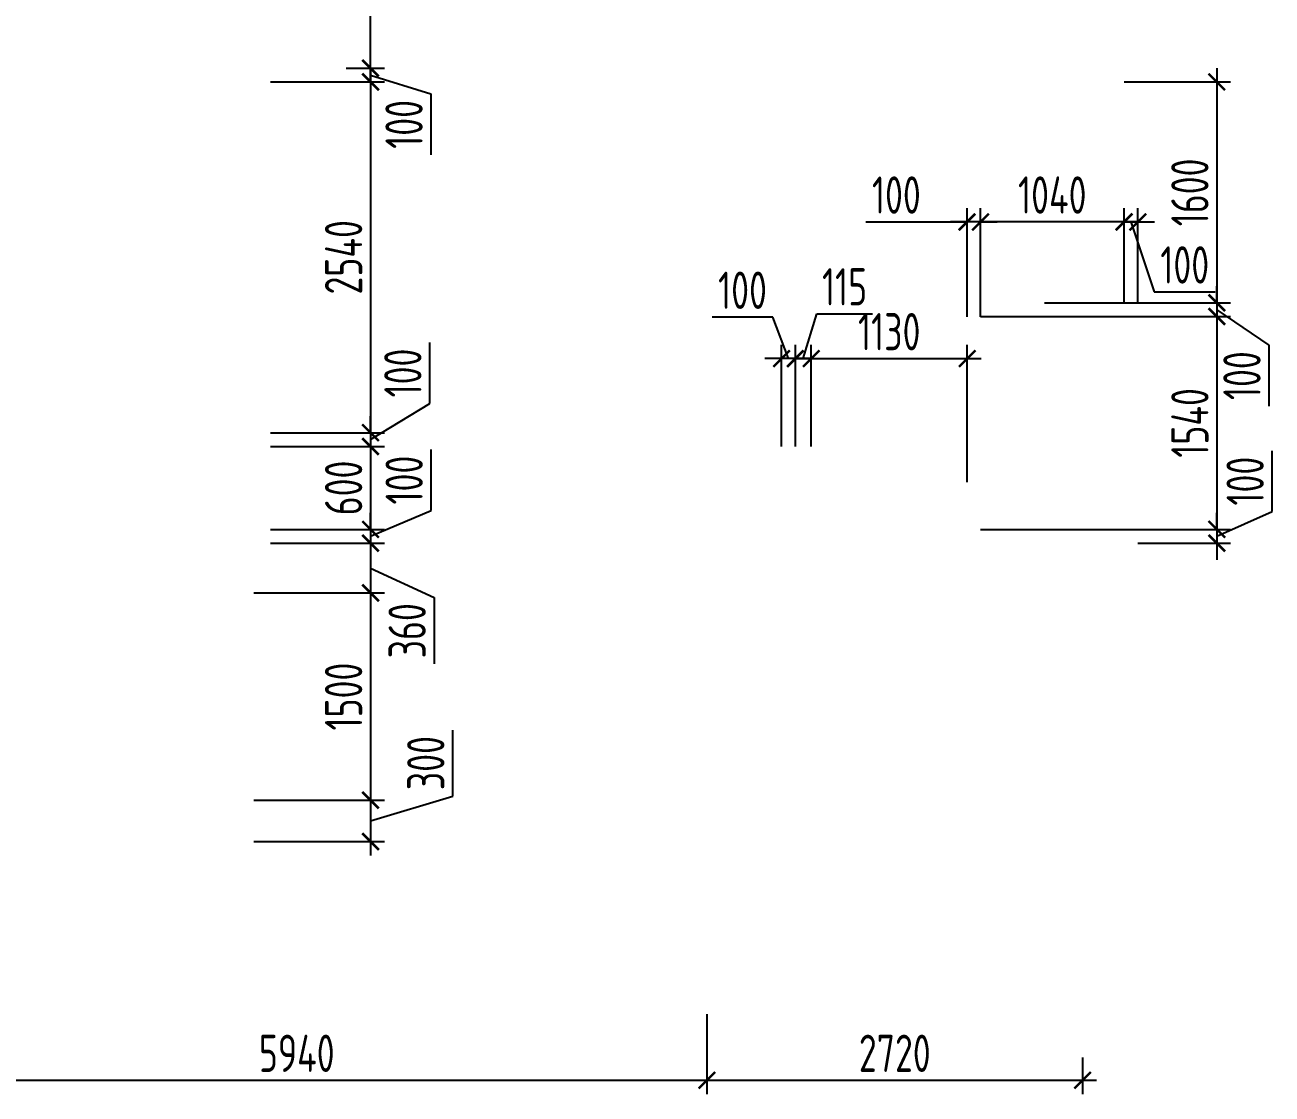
# Model space of a CAD drawing. Header units: millimetres. Extents: x -350007 to 535970, y -888 to 198380.
# Drawn here: x 61784 to 70814, y 104973 to 112713 of the extents above; entities that cross this region are included whole.
import ezdxf

# ---------------------------------------------------------------- set-up
doc = ezdxf.new("R2010")
doc.units = ezdxf.units.MM
doc.layers.add('АР_Размеры нов.', color=15, linetype='Continuous', lineweight=0)
doc.styles.add('ISOCPEUR', font='isocpeur.ttf', dxfattribs={"width": 0.7})
doc.dimstyles.new('R_100', dxfattribs={"dimtxt": 270, "dimasz": 120, "dimexe": 100, "dimexo": 0, "dimgap": 60, "dimtad": 1, "dimdec": 0, "dimrnd": 5, "dimzin": 0, "dimdsep": 46, "dimtxsty": 'ISOCPEUR', "dimblk": 'ARCHTICK', "dimcen": 0, "dimdle": 100, "dimclrd": 256, "dimclre": 256, "dimclrt": 256, "dimadec": 0, "dimazin": 0, "dimtfac": 2, "dimtdec": 0, "dimtofl": 0, "dimtmove": 1, "dimatfit": 3, "dimfxl": 1, "dimtvp": 3, "dimtolj": 1, "dimtzin": 0, "dimarcsym": 0})

# ---------------------------------------------------------------- blocks, each defined once
blk = doc.blocks.new('_ArchTick')
at = {"color": 0, "linetype": 'ByBlock', "const_width": 0.15}
blk.add_lwpolyline([(-0.5, -0.5), (0.5, 0.5)], dxfattribs=at)
blk = doc.blocks.new('*D2713')
at = {"layer": 'АР_Размеры нов.', "lineweight": -2, "ltscale": 100, "transparency": 16777216}
for p, q in [((64286.6, 108700.7), (64286.6, 107000.7)), ((63442.4, 108600.7), (64386.6, 108600.7)), ((63442.4, 107100.7), (64386.6, 107100.7))]:
    blk.add_line(p, q, dxfattribs=at)
at = {"layer": 'АР_Размеры нов.', "lineweight": -2, "ltscale": 100, "transparency": 16777216, "xscale": 120, "yscale": 120, "zscale": 120}
for p, rotation in [((64286.6, 108600.7), 90), ((64286.6, 107100.7), 270)]:
    blk.add_blockref('_ArchTick', p, dxfattribs=dict(at, rotation=rotation))
at = {"layer": 'АР_Размеры нов.', "ltscale": 100, "transparency": 16777216, "insert": (64091.6, 107850.7), "char_height": 270, "attachment_point": 5, "rotation": 90, "style": 'ISOCPEUR'}
blk.add_mtext('\\A1;1500', dxfattribs=at)
blk = doc.blocks.new('*D2714')
at = {"layer": 'АР_Размеры нов.', "lineweight": -2, "ltscale": 100, "transparency": 16777216}
for p, q in [((67477.2, 109740), (67477.2, 110397.5)), ((68607.2, 109403.1), (68607.2, 110397.5)), ((67377.2, 110297.5), (68707.2, 110297.5))]:
    blk.add_line(p, q, dxfattribs=at)
at = {"layer": 'АР_Размеры нов.', "lineweight": -2, "ltscale": 100, "transparency": 16777216, "xscale": 120, "yscale": 120, "zscale": 120, "rotation": 180}
blk.add_blockref('_ArchTick', (67477.2, 110297.5), dxfattribs=at)
at = {"layer": 'АР_Размеры нов.', "lineweight": -2, "ltscale": 100, "transparency": 16777216, "xscale": 120, "yscale": 120, "zscale": 120}
blk.add_blockref('_ArchTick', (68607.2, 110297.5), dxfattribs=at)
at = {"layer": 'АР_Размеры нов.', "ltscale": 100, "transparency": 16777216, "insert": (68042.2, 110492.5), "char_height": 270, "attachment_point": 5, "style": 'ISOCPEUR'}
blk.add_mtext('\\A1;1130', dxfattribs=at)
blk = doc.blocks.new('*D2403')
at = {"layer": 'АР_Размеры нов.', "lineweight": -2, "ltscale": 500, "transparency": 16777216}
for p, q in [((64881.6, 107129.2), (64881.6, 107608.3)), ((64286.6, 107200.7), (64286.6, 106700.7)), ((63442.4, 107100.7), (64386.6, 107100.7)), ((64286.6, 106950.7), (64881.6, 107129.2)), ((63442.4, 106800.7), (64386.6, 106800.7))]:
    blk.add_line(p, q, dxfattribs=at)
at = {"layer": 'АР_Размеры нов.', "lineweight": -2, "ltscale": 500, "transparency": 16777216, "xscale": 120, "yscale": 120, "zscale": 120}
for p, rotation in [((64286.6, 107100.7), 90), ((64286.6, 106800.7), 270)]:
    blk.add_blockref('_ArchTick', p, dxfattribs=dict(at, rotation=rotation))
at = {"layer": 'АР_Размеры нов.', "lineweight": 13, "ltscale": 500, "transparency": 16777216, "insert": (64686.6, 107368.7), "char_height": 270, "attachment_point": 5, "rotation": 90, "style": 'ISOCPEUR'}
blk.add_mtext('\\A1;300', dxfattribs=at)
blk = doc.blocks.new('*D2404')
at = {"layer": 'АР_Размеры нов.', "lineweight": -2, "ltscale": 500, "transparency": 16777216}
for p, q in [((68702.9, 110601.1), (68702.9, 111386.9)), ((69742.4, 110701.1), (69742.4, 111386.9)), ((69842.4, 111286.9), (68602.9, 111286.9))]:
    blk.add_line(p, q, dxfattribs=at)
at = {"layer": 'АР_Размеры нов.', "lineweight": -2, "ltscale": 500, "transparency": 16777216, "xscale": 120, "yscale": 120, "zscale": 120, "rotation": 180}
blk.add_blockref('_ArchTick', (68702.9, 111286.9), dxfattribs=at)
at = {"layer": 'АР_Размеры нов.', "lineweight": -2, "ltscale": 500, "transparency": 16777216, "xscale": 120, "yscale": 120, "zscale": 120}
blk.add_blockref('_ArchTick', (69742.4, 111286.9), dxfattribs=at)
at = {"layer": 'АР_Размеры нов.', "lineweight": 13, "ltscale": 500, "transparency": 16777216, "insert": (69222.7, 111481.9), "char_height": 270, "attachment_point": 5, "style": 'ISOCPEUR'}
blk.add_mtext('\\A1;1040', dxfattribs=at)
blk = doc.blocks.new('*D2405')
at = {"layer": 'АР_Размеры нов.', "lineweight": -2, "ltscale": 500, "transparency": 16777216}
for p, q in [((69742.4, 110701.1), (69742.4, 111386.9)), ((69842.4, 110700.9), (69842.4, 111386.9)), ((69742.4, 111286.9), (69622.4, 111286.9)), ((69742.4, 111286.9), (69842.4, 111286.9)), ((69792.4, 111286.9), (69961.2, 110780.8)), ((69842.4, 111286.9), (69962.4, 111286.9)), ((69961.2, 110780.8), (70402.5, 110780.8))]:
    blk.add_line(p, q, dxfattribs=at)
at = {"layer": 'АР_Размеры нов.', "lineweight": -2, "ltscale": 500, "transparency": 16777216, "xscale": 120, "yscale": 120, "zscale": 120}
blk.add_blockref('_ArchTick', (69742.4, 111286.9), dxfattribs=at)
at = {"layer": 'АР_Размеры нов.', "lineweight": -2, "ltscale": 500, "transparency": 16777216, "xscale": 120, "yscale": 120, "zscale": 120, "rotation": 180}
blk.add_blockref('_ArchTick', (69842.4, 111286.9), dxfattribs=at)
at = {"layer": 'АР_Размеры нов.', "lineweight": 13, "ltscale": 500, "transparency": 16777216, "insert": (70181.8, 110975.8), "char_height": 270, "attachment_point": 5, "style": 'ISOCPEUR'}
blk.add_mtext('\\A1;100', dxfattribs=at)
blk = doc.blocks.new('*D2406')
at = {"layer": 'АР_Размеры нов.', "lineweight": -2, "ltscale": 500, "transparency": 16777216}
for p, q in [((68605.3, 110600.9), (68605.3, 111386.9)), ((68702.9, 110601.1), (68702.9, 111386.9)), ((67873.2, 111286.9), (68605.3, 111286.9)), ((68605.3, 111286.9), (68485.3, 111286.9)), ((68702.9, 111286.9), (68605.3, 111286.9)), ((68702.9, 111286.9), (68822.9, 111286.9))]:
    blk.add_line(p, q, dxfattribs=at)
at = {"layer": 'АР_Размеры нов.', "lineweight": -2, "ltscale": 500, "transparency": 16777216, "xscale": 120, "yscale": 120, "zscale": 120}
blk.add_blockref('_ArchTick', (68605.3, 111286.9), dxfattribs=at)
at = {"layer": 'АР_Размеры нов.', "lineweight": -2, "ltscale": 500, "transparency": 16777216, "xscale": 120, "yscale": 120, "zscale": 120, "rotation": 180}
blk.add_blockref('_ArchTick', (68702.9, 111286.9), dxfattribs=at)
at = {"layer": 'АР_Размеры нов.', "lineweight": 13, "ltscale": 500, "transparency": 16777216, "insert": (68093.9, 111481.9), "char_height": 270, "attachment_point": 5, "style": 'ISOCPEUR'}
blk.add_mtext('\\A1;100', dxfattribs=at)
blk = doc.blocks.new('*D2410')
at = {"layer": 'АР_Размеры нов.', "lineweight": -2, "ltscale": 500, "transparency": 16777216}
for p, q in [((70414, 112400.7), (70414, 110601.1)), ((69742.4, 112300.7), (70514, 112300.7)), ((69742.4, 110701.1), (70514, 110701.1))]:
    blk.add_line(p, q, dxfattribs=at)
at = {"layer": 'АР_Размеры нов.', "lineweight": -2, "ltscale": 500, "transparency": 16777216, "xscale": 120, "yscale": 120, "zscale": 120}
for p, rotation in [((70414, 112300.7), 90), ((70414, 110701.1), 270)]:
    blk.add_blockref('_ArchTick', p, dxfattribs=dict(at, rotation=rotation))
at = {"layer": 'АР_Размеры нов.', "lineweight": 13, "ltscale": 500, "transparency": 16777216, "insert": (70219, 111500.9), "char_height": 270, "attachment_point": 5, "rotation": 90, "style": 'ISOCPEUR'}
blk.add_mtext('\\A1;1600', dxfattribs=at)
blk = doc.blocks.new('*D2411')
at = {"layer": 'АР_Размеры нов.', "lineweight": -2, "ltscale": 500, "transparency": 16777216}
for p, q in [((70414, 110701.8), (70414, 110821.8)), ((69165.9, 110701.8), (70514, 110701.8)), ((70414, 110701.8), (70414, 110601.9)), ((70414, 110651.8), (70791.2, 110394.6)), ((69165.7, 110601.9), (70514, 110601.9)), ((70414, 110601.9), (70414, 110481.9)), ((70791.2, 110394.6), (70791.2, 109953.3))]:
    blk.add_line(p, q, dxfattribs=at)
at = {"layer": 'АР_Размеры нов.', "lineweight": -2, "ltscale": 500, "transparency": 16777216, "xscale": 120, "yscale": 120, "zscale": 120}
for p, rotation in [((70414, 110701.8), 270), ((70414, 110601.9), 90)]:
    blk.add_blockref('_ArchTick', p, dxfattribs=dict(at, rotation=rotation))
at = {"layer": 'АР_Размеры нов.', "lineweight": 13, "ltscale": 500, "transparency": 16777216, "insert": (70596.2, 110174), "char_height": 270, "attachment_point": 5, "rotation": 90, "style": 'ISOCPEUR'}
blk.add_mtext('\\A1;100', dxfattribs=at)
blk = doc.blocks.new('*D2412')
at = {"layer": 'АР_Размеры нов.', "lineweight": -2, "ltscale": 500, "transparency": 16777216}
for p, q in [((70414, 110702.5), (70414, 108961.2)), ((68702.9, 110602.5), (70514, 110602.5)), ((68702.9, 109061.2), (70514, 109061.2))]:
    blk.add_line(p, q, dxfattribs=at)
at = {"layer": 'АР_Размеры нов.', "lineweight": -2, "ltscale": 500, "transparency": 16777216, "xscale": 120, "yscale": 120, "zscale": 120}
for p, rotation in [((70414, 110602.5), 90), ((70414, 109061.2), 270)]:
    blk.add_blockref('_ArchTick', p, dxfattribs=dict(at, rotation=rotation))
at = {"layer": 'АР_Размеры нов.', "lineweight": 13, "ltscale": 500, "transparency": 16777216, "insert": (70219, 109831.9), "char_height": 270, "attachment_point": 5, "rotation": 90, "style": 'ISOCPEUR'}
blk.add_mtext('\\A1;1540', dxfattribs=at)
blk = doc.blocks.new('*D2413')
at = {"layer": 'АР_Размеры нов.', "lineweight": -2, "ltscale": 500, "transparency": 16777216}
for p, q in [((70814, 109189.7), (70814, 109631)), ((70414, 109011.2), (70814, 109189.7)), ((70414, 109061.2), (70414, 109181.2)), ((69742.4, 109061.2), (70514, 109061.2)), ((70414, 109061.2), (70414, 108961.2)), ((69842.4, 108961.2), (70514, 108961.2)), ((70414, 108961.2), (70414, 108841.2))]:
    blk.add_line(p, q, dxfattribs=at)
at = {"layer": 'АР_Размеры нов.', "lineweight": -2, "ltscale": 500, "transparency": 16777216, "xscale": 120, "yscale": 120, "zscale": 120}
for p, rotation in [((70414, 109061.2), 270), ((70414, 108961.2), 90)]:
    blk.add_blockref('_ArchTick', p, dxfattribs=dict(at, rotation=rotation))
at = {"layer": 'АР_Размеры нов.', "lineweight": 13, "ltscale": 500, "transparency": 16777216, "insert": (70619, 109410.4), "char_height": 270, "attachment_point": 5, "rotation": 90, "style": 'ISOCPEUR'}
blk.add_mtext('\\A1;100', dxfattribs=at)
blk = doc.blocks.new('*D2414')
at = {"layer": 'АР_Размеры нов.', "lineweight": -2, "ltscale": 500, "transparency": 16777216}
for p, q in [((67419.8, 110297.5), (67517.3, 110622.5)), ((67517.3, 110622.5), (67920.8, 110622.5)), ((67362.4, 109661.2), (67362.4, 110397.5)), ((67477.2, 109661.2), (67477.2, 110397.5)), ((67362.4, 110297.5), (67242.4, 110297.5)), ((67477.2, 110297.5), (67362.4, 110297.5)), ((67477.2, 110297.5), (67597.2, 110297.5))]:
    blk.add_line(p, q, dxfattribs=at)
at = {"layer": 'АР_Размеры нов.', "lineweight": -2, "ltscale": 500, "transparency": 16777216, "xscale": 120, "yscale": 120, "zscale": 120}
blk.add_blockref('_ArchTick', (67362.4, 110297.5), dxfattribs=at)
at = {"layer": 'АР_Размеры нов.', "lineweight": -2, "ltscale": 500, "transparency": 16777216, "xscale": 120, "yscale": 120, "zscale": 120, "rotation": 180}
blk.add_blockref('_ArchTick', (67477.2, 110297.5), dxfattribs=at)
at = {"layer": 'АР_Размеры нов.', "lineweight": 13, "ltscale": 500, "transparency": 16777216, "insert": (67719, 110817.5), "char_height": 270, "attachment_point": 5, "style": 'ISOCPEUR'}
blk.add_mtext('\\A1;115', dxfattribs=at)
blk = doc.blocks.new('*D2415')
at = {"layer": 'АР_Размеры нов.', "lineweight": -2, "ltscale": 500, "transparency": 16777216}
for p, q in [((67200.5, 110597.3), (66759.2, 110597.3)), ((67312.4, 110297.5), (67200.5, 110597.3)), ((67262.4, 109661.2), (67262.4, 110397.5)), ((67362.4, 109661.2), (67362.4, 110397.5)), ((67262.4, 110297.5), (67142.4, 110297.5)), ((67362.4, 110297.5), (67262.4, 110297.5)), ((67362.4, 110297.5), (67482.4, 110297.5))]:
    blk.add_line(p, q, dxfattribs=at)
at = {"layer": 'АР_Размеры нов.', "lineweight": -2, "ltscale": 500, "transparency": 16777216, "xscale": 120, "yscale": 120, "zscale": 120}
blk.add_blockref('_ArchTick', (67262.4, 110297.5), dxfattribs=at)
at = {"layer": 'АР_Размеры нов.', "lineweight": -2, "ltscale": 500, "transparency": 16777216, "xscale": 120, "yscale": 120, "zscale": 120, "rotation": 180}
blk.add_blockref('_ArchTick', (67362.4, 110297.5), dxfattribs=at)
at = {"layer": 'АР_Размеры нов.', "lineweight": 13, "ltscale": 500, "transparency": 16777216, "insert": (66979.8, 110792.3), "char_height": 270, "attachment_point": 5, "style": 'ISOCPEUR'}
blk.add_mtext('\\A1;100', dxfattribs=at)
blk = doc.blocks.new('*D2416')
at = {"layer": 'АР_Размеры нов.', "lineweight": -2, "ltscale": 500, "transparency": 16777216}
for p, q in [((64286.6, 112400.7), (64286.6, 109661.2)), ((63562.4, 112300.7), (64386.6, 112300.7)), ((63562.4, 109761.2), (64386.6, 109761.2))]:
    blk.add_line(p, q, dxfattribs=at)
at = {"layer": 'АР_Размеры нов.', "lineweight": -2, "ltscale": 500, "transparency": 16777216, "xscale": 120, "yscale": 120, "zscale": 120}
for p, rotation in [((64286.6, 112300.7), 90), ((64286.6, 109761.2), 270)]:
    blk.add_blockref('_ArchTick', p, dxfattribs=dict(at, rotation=rotation))
at = {"layer": 'АР_Размеры нов.', "lineweight": 13, "ltscale": 500, "transparency": 16777216, "insert": (64091.6, 111031), "char_height": 270, "attachment_point": 5, "rotation": 90, "style": 'ISOCPEUR'}
blk.add_mtext('\\A1;2540', dxfattribs=at)
blk = doc.blocks.new('*D2417')
at = {"layer": 'АР_Размеры нов.', "lineweight": -2, "ltscale": 500, "transparency": 16777216}
for p, q in [((64715.5, 109972.6), (64715.5, 110413.9)), ((64286.6, 109711.2), (64715.5, 109972.6)), ((64286.6, 109761.2), (64286.6, 109881.2)), ((63562.4, 109761.2), (64386.6, 109761.2)), ((64286.6, 109761.2), (64286.6, 109661.2)), ((63562.4, 109661.2), (64386.6, 109661.2)), ((64286.6, 109661.2), (64286.6, 109541.2))]:
    blk.add_line(p, q, dxfattribs=at)
at = {"layer": 'АР_Размеры нов.', "lineweight": -2, "ltscale": 500, "transparency": 16777216, "xscale": 120, "yscale": 120, "zscale": 120}
for p, rotation in [((64286.6, 109761.2), 270), ((64286.6, 109661.2), 90)]:
    blk.add_blockref('_ArchTick', p, dxfattribs=dict(at, rotation=rotation))
at = {"layer": 'АР_Размеры нов.', "lineweight": 13, "ltscale": 500, "transparency": 16777216, "insert": (64520.5, 110193.2), "char_height": 270, "attachment_point": 5, "rotation": 90, "style": 'ISOCPEUR'}
blk.add_mtext('\\A1;100', dxfattribs=at)
blk = doc.blocks.new('*D2418')
at = {"layer": 'АР_Размеры нов.', "lineweight": -2, "ltscale": 500, "transparency": 16777216}
for p, q in [((64286.6, 109761.2), (64286.6, 108961.2)), ((63562.4, 109661.2), (64386.6, 109661.2)), ((63562.4, 109061.2), (64386.6, 109061.2))]:
    blk.add_line(p, q, dxfattribs=at)
at = {"layer": 'АР_Размеры нов.', "lineweight": -2, "ltscale": 500, "transparency": 16777216, "xscale": 120, "yscale": 120, "zscale": 120}
for p, rotation in [((64286.6, 109661.2), 90), ((64286.6, 109061.2), 270)]:
    blk.add_blockref('_ArchTick', p, dxfattribs=dict(at, rotation=rotation))
at = {"layer": 'АР_Размеры нов.', "lineweight": 13, "ltscale": 500, "transparency": 16777216, "insert": (64091.6, 109361.2), "char_height": 270, "attachment_point": 5, "rotation": 90, "style": 'ISOCPEUR'}
blk.add_mtext('\\A1;600', dxfattribs=at)
blk = doc.blocks.new('*D2419')
at = {"layer": 'АР_Размеры нов.', "lineweight": -2, "ltscale": 500, "transparency": 16777216}
for p, q in [((64724.9, 109197.5), (64724.9, 109638.8)), ((64286.6, 109011.2), (64724.9, 109197.5)), ((64286.6, 109061.2), (64286.6, 109181.2)), ((63562.4, 109061.2), (64386.6, 109061.2)), ((64286.6, 109061.2), (64286.6, 108961.2)), ((63562.4, 108961.2), (64386.6, 108961.2)), ((64286.6, 108961.2), (64286.6, 108841.2))]:
    blk.add_line(p, q, dxfattribs=at)
at = {"layer": 'АР_Размеры нов.', "lineweight": -2, "ltscale": 500, "transparency": 16777216, "xscale": 120, "yscale": 120, "zscale": 120}
for p, rotation in [((64286.6, 109061.2), 270), ((64286.6, 108961.2), 90)]:
    blk.add_blockref('_ArchTick', p, dxfattribs=dict(at, rotation=rotation))
at = {"layer": 'АР_Размеры нов.', "lineweight": 13, "ltscale": 500, "transparency": 16777216, "insert": (64529.9, 109418.1), "char_height": 270, "attachment_point": 5, "rotation": 90, "style": 'ISOCPEUR'}
blk.add_mtext('\\A1;100', dxfattribs=at)
blk = doc.blocks.new('*D2420')
at = {"layer": 'АР_Размеры нов.', "lineweight": -2, "ltscale": 500, "transparency": 16777216}
for p, q in [((64286.6, 109061.2), (64286.6, 108500.7)), ((63562.4, 108961.2), (64386.6, 108961.2)), ((64286.6, 108781), (64746.6, 108566.7)), ((63562.4, 108600.7), (64386.6, 108600.7)), ((64746.6, 108566.7), (64746.6, 108087.6))]:
    blk.add_line(p, q, dxfattribs=at)
at = {"layer": 'АР_Размеры нов.', "lineweight": -2, "ltscale": 500, "transparency": 16777216, "xscale": 120, "yscale": 120, "zscale": 120}
for p, rotation in [((64286.6, 108961.2), 90), ((64286.6, 108600.7), 270)]:
    blk.add_blockref('_ArchTick', p, dxfattribs=dict(at, rotation=rotation))
at = {"layer": 'АР_Размеры нов.', "lineweight": 13, "ltscale": 500, "transparency": 16777216, "insert": (64551.6, 108327.2), "char_height": 270, "attachment_point": 5, "rotation": 90, "style": 'ISOCPEUR'}
blk.add_mtext('\\A1;360', dxfattribs=at)
blk = doc.blocks.new('*D2421')
at = {"layer": 'АР_Размеры нов.', "lineweight": -2, "ltscale": 500, "transparency": 16777216}
for p, q in [((64286.6, 112400.7), (64286.6, 112520.7)), ((64152.1, 112400.7), (64386.6, 112400.7)), ((64286.6, 112300.7), (64286.6, 112400.7)), ((64286.6, 112350.7), (64724.1, 112213.9)), ((64152.1, 112300.7), (64386.6, 112300.7)), ((64286.6, 112300.7), (64286.6, 112180.7)), ((64724.1, 112213.9), (64724.1, 111772.6))]:
    blk.add_line(p, q, dxfattribs=at)
at = {"layer": 'АР_Размеры нов.', "lineweight": -2, "ltscale": 500, "transparency": 16777216, "xscale": 120, "yscale": 120, "zscale": 120}
for p, rotation in [((64286.6, 112400.7), 270), ((64286.6, 112300.7), 90)]:
    blk.add_blockref('_ArchTick', p, dxfattribs=dict(at, rotation=rotation))
at = {"layer": 'АР_Размеры нов.', "lineweight": 13, "ltscale": 500, "transparency": 16777216, "insert": (64529.1, 111993.3), "char_height": 270, "attachment_point": 5, "rotation": 90, "style": 'ISOCPEUR'}
blk.add_mtext('\\A1;100', dxfattribs=at)
blk = doc.blocks.new('*D2422')
at = {"layer": 'АР_Размеры нов.', "lineweight": -2, "ltscale": 500, "transparency": 16777216}
for p, q in [((64286.6, 112300.7), (64286.6, 115400.7)), ((64110.9, 115300.7), (64386.6, 115300.7)), ((64110.9, 112400.7), (64386.6, 112400.7))]:
    blk.add_line(p, q, dxfattribs=at)
at = {"layer": 'АР_Размеры нов.', "lineweight": -2, "ltscale": 500, "transparency": 16777216, "xscale": 120, "yscale": 120, "zscale": 120}
for p, rotation in [((64286.6, 115300.7), 90), ((64286.6, 112400.7), 270)]:
    blk.add_blockref('_ArchTick', p, dxfattribs=dict(at, rotation=rotation))
at = {"layer": 'АР_Размеры нов.', "lineweight": 13, "ltscale": 500, "transparency": 16777216, "insert": (64091.6, 113850.7), "char_height": 270, "attachment_point": 5, "rotation": 90, "style": 'ISOCPEUR'}
blk.add_mtext('\\A1;2900', dxfattribs=at)
blk = doc.blocks.new('*D3638')
at = {"layer": 'АР_Размеры нов.', "lineweight": -2, "transparency": 16777216}
for p, q in [((60782.3, 105550.7), (60782.3, 104972.7)), ((66722.4, 105550.7), (66722.4, 104972.7)), ((60682.3, 105072.7), (66822.4, 105072.7))]:
    blk.add_line(p, q, dxfattribs=at)
at = {"layer": 'АР_Размеры нов.', "lineweight": -2, "transparency": 16777216, "xscale": 120, "yscale": 120, "zscale": 120, "rotation": 180}
blk.add_blockref('_ArchTick', (60782.3, 105072.7), dxfattribs=at)
at = {"layer": 'АР_Размеры нов.', "lineweight": -2, "transparency": 16777216, "xscale": 120, "yscale": 120, "zscale": 120}
blk.add_blockref('_ArchTick', (66722.4, 105072.7), dxfattribs=at)
at = {"layer": 'АР_Размеры нов.', "transparency": 16777216, "insert": (63752.3, 105267.7), "char_height": 270, "attachment_point": 5, "style": 'ISOCPEUR'}
blk.add_mtext('\\A1;5940', dxfattribs=at)
blk = doc.blocks.new('*D3639')
at = {"layer": 'АР_Размеры нов.', "lineweight": -2, "transparency": 16777216}
for p, q in [((66722.4, 105550.7), (66722.4, 104972.7)), ((69442.4, 105238.4), (69442.4, 104972.7)), ((66622.4, 105072.7), (69542.4, 105072.7))]:
    blk.add_line(p, q, dxfattribs=at)
at = {"layer": 'АР_Размеры нов.', "lineweight": -2, "transparency": 16777216, "xscale": 120, "yscale": 120, "zscale": 120, "rotation": 180}
blk.add_blockref('_ArchTick', (66722.4, 105072.7), dxfattribs=at)
at = {"layer": 'АР_Размеры нов.', "lineweight": -2, "transparency": 16777216, "xscale": 120, "yscale": 120, "zscale": 120}
blk.add_blockref('_ArchTick', (69442.4, 105072.7), dxfattribs=at)
at = {"layer": 'АР_Размеры нов.', "transparency": 16777216, "insert": (68082.4, 105267.7), "char_height": 270, "attachment_point": 5, "style": 'ISOCPEUR'}
blk.add_mtext('\\A1;2720', dxfattribs=at)

msp = doc.modelspace()

# ---------------------------------------------------------------- dimensions: what is measured, and where the dimension line sits
at = {"layer": 'АР_Размеры нов.', "lineweight": 13, "ltscale": 500}
for base, p1, p2, override, picture, middle in [((64286.6, 115300.7), (64110.9, 112400.7), (64110.9, 115300.7), {"dimpost": '\\X'}, '*D2422', (64091.6, 113850.7)), ((64286.5614, 109761.2311), (63562.3967, 112300.6825), (63562.3968, 109761.2311), {"dimpost": '\\X'}, '*D2416', (64091.5614, 111030.9568)), ((70414, 110701.1), (69742.4, 112300.7), (69742.4, 110701.1), {"dimpost": '\\X'}, '*D2410', (70219, 111500.9)), ((70414, 109061.2), (68702.9, 110602.5), (68702.9, 109061.2), {"dimpost": '\\X'}, '*D2412', (70219, 109831.9)), ((64286.6, 109061.2), (63562.4, 109661.2), (63562.4, 109061.2), {"dimpost": '\\X'}, '*D2418', (64091.6, 109361.2)), ((64286.6, 106800.7), (63442.4, 107100.7), (63442.4, 106800.7), {"dimpost": '\\X', "dimfxl": 2.5, "dimarcsym": 2}, '*D2403', (64686.6, 107189.2))]:
    dim = msp.add_linear_dim(base=base, p1=p1, p2=p2, angle=90, dimstyle='R_100', override=override, dxfattribs=at)
    dim.commit()
    dim.dimension.update_dxf_attribs({"geometry": picture, "text_midpoint": middle})
for base, p1, p2, picture, middle in [((64286.6, 112400.7), (64152.1, 112300.7), (64152.1, 112400.7), '*D2421', (64724.1, 112153.9)), ((70414, 110601.9), (69165.9, 110701.8), (69165.7, 110601.9), '*D2411', (70791.2, 110334.6)), ((64286.6, 109661.2), (63562.4, 109761.2), (63562.4, 109661.2), '*D2417', (64715.5, 110032.6)), ((64286.6, 108961.2), (63562.4, 109061.2), (63562.4, 108961.2), '*D2419', (64724.9, 109257.5)), ((70414, 108961.2), (69742.4, 109061.2), (69842.4, 108961.2), '*D2413', (70814, 109249.7)), ((64286.5614, 108600.6825), (63562.3968, 108961.2318), (63562.3968, 108600.6825), '*D2420', (64746.5781, 108506.7306))]:
    dim = msp.add_linear_dim(base=base, p1=p1, p2=p2, angle=90, dimstyle='R_100', override={"dimpost": '\\X'}, dxfattribs=at)
    dim.commit()
    dim.dimension.update_dxf_attribs({"geometry": picture, "text_midpoint": middle, "dimtype": 160})
for base, p1, p2, picture, middle in [((68605.3, 111286.9), (68702.9, 110601.1), (68605.3, 110600.9), '*D2406', (68093.9, 111084.5)), ((69842.4, 111286.9), (69742.4, 110701.1), (69842.4, 110700.9), '*D2405', (70021.2, 110780.8)), ((67262.4, 110297.5), (67362.4, 109661.2), (67262.4, 109661.2), '*D2415', (67140.5, 110597.3))]:
    dim = msp.add_linear_dim(base=base, p1=p1, p2=p2, dimstyle='R_100', override={"dimpost": '\\X'}, dxfattribs=at)
    dim.commit()
    dim.dimension.update_dxf_attribs({"geometry": picture, "text_midpoint": middle, "dimtype": 160})
for base, p1, p2, picture, middle in [((68702.9253, 111286.8914), (69742.3969, 110701.0906), (68702.9253, 110601.1015), '*D2404', (69222.6611, 111481.8914)), ((67362.4, 110297.5), (67477.2, 109661.2), (67362.4, 109661.2), '*D2414', (67577.3, 110817.5))]:
    dim = msp.add_linear_dim(base=base, p1=p1, p2=p2, dimstyle='R_100', override={"dimpost": '\\X'}, dxfattribs=at)
    dim.commit()
    dim.dimension.update_dxf_attribs({"geometry": picture, "text_midpoint": middle})
at = {"layer": 'АР_Размеры нов.', "ltscale": 100}
dim = msp.add_linear_dim(base=(68607.2, 110297.5), p1=(67477.2, 109740), p2=(68607.2, 109403.1), dimstyle='R_100', override={"dimpost": '\\X', "dimfxl": 2.5, "dimarcsym": 2}, dxfattribs=at)
dim.commit()
dim.dimension.update_dxf_attribs({"geometry": '*D2714', "text_midpoint": (68042.2, 110492.5)})
dim = msp.add_linear_dim(base=(64286.6, 107100.7), p1=(63442.4, 108600.7), p2=(63442.4, 107100.7), angle=90, dimstyle='R_100', override={"dimpost": '\\X', "dimfxl": 2.5, "dimarcsym": 2}, dxfattribs=at)
dim.commit()
dim.dimension.update_dxf_attribs({"geometry": '*D2713', "text_midpoint": (64091.6, 107850.7)})
at = {"layer": 'АР_Размеры нов.'}
for base, p1, p2, picture, middle in [((66722.4, 105072.7), (60782.3, 105550.7), (66722.4, 105550.7), '*D3638', (63752.3, 105267.7)), ((69442.4, 105072.7), (66722.4, 105550.7), (69442.4, 105238.4), '*D3639', (68082.4, 105267.7))]:
    dim = msp.add_linear_dim(base=base, p1=p1, p2=p2, dimstyle='R_100', override={"dimpost": '\\X'}, dxfattribs=at)
    dim.commit()
    dim.dimension.update_dxf_attribs({"geometry": picture, "text_midpoint": middle})

doc.saveas('drawing.dxf')
